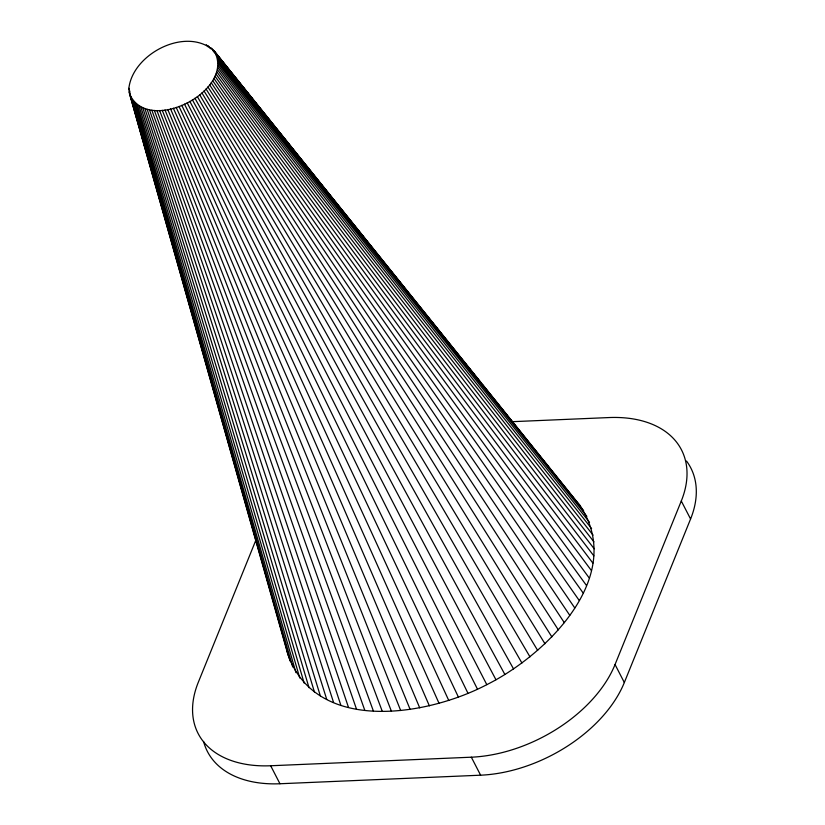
<?xml version="1.0" encoding="UTF-8"?>
<svg xmlns="http://www.w3.org/2000/svg" width="825" height="825" viewBox="0 0 825 825"><rect width="100%" height="100%" fill="white"/><g stroke="black" fill="none" stroke-linecap="round" stroke-linejoin="round"><path stroke-width="1.24" d="M128.875 88.296C132.763 53.604 186.471 25.936 214.108 50.892L579.82 505.302C627.021 576.025 546.418 654.844 486.812 684.667C428.031 715.564 316.862 734.724 287.977 654.71L129.628 94.143L128.875 88.296L129.948 92.018M129.628 94.143C148.335 135.764 236.589 90.348 214.108 50.892M256.317 539.076L198.289 682.316A121.76 76.787 -27.3 0 0 270.672 765.755L279.953 783.75L480.614 775.191A121.76 76.787 -27.3 0 0 624.329 682.533L690.577 518.997A121.76 76.787 -27.3 0 0 686.524 461.051M270.672 765.755L471.333 757.195A121.76 76.787 -27.3 0 0 615.048 664.538L681.285 501.012A121.76 76.787 -27.3 0 0 608.912 417.563L512.438 421.678M573.818 498.713L579.82 505.302M213.654 50.438L480.965 382.79M482.584 384.801L562.537 484.203M564.145 486.214L575.458 500.27M215.212 52.439L583.626 510.675M211.427 48.077L221.894 61.122M223.513 63.133L225.122 65.134M226.731 67.145L229.144 70.156M230.752 72.157L232.372 74.168M233.98 76.178L254.915 102.259M264.577 114.304L266.186 116.315M267.795 118.315L287.925 143.406M298.392 156.451L300.001 158.452M301.62 160.463L303.229 162.463M304.838 164.474L321.75 185.542M335.435 202.599L337.043 204.61M338.652 206.621L341.065 209.632M342.684 211.633L344.293 213.644M345.902 215.645L354.76 226.689M376.499 253.78L378.108 255.781M379.717 257.792L381.336 259.803M382.944 261.803L388.575 268.826M413.542 299.939L415.15 301.94M416.759 303.951L422.4 310.973M447.356 342.076L448.965 344.087M450.584 346.088L452.193 348.098M454.606 351.11L456.215 353.11M216.15 54.089L586.874 516.357M213.077 50.861L214.686 52.872M216.294 54.883L217.903 56.894M219.512 58.905L221.925 61.927M216.923 55.822L589.535 522.349M208.158 45.715L210.561 48.737M217.522 57.637L591.607 528.608M206.302 44.705L207.9 46.726M217.955 59.524L593.082 535.126M218.202 61.473L593.948 541.86M218.274 63.473L594.206 548.79M218.171 65.536L593.856 555.885M217.903 67.629L592.897 563.124M217.449 69.754L591.339 570.477M216.82 71.909L589.174 577.913M216.026 74.075L586.42 585.41M215.057 76.251L583.1 592.928M213.933 78.427L579.202 600.435M212.644 80.592L574.757 607.912M211.21 82.737L569.776 615.326M209.622 84.851L564.29 622.638M207.89 86.934L558.308 629.836M206.023 88.976L551.853 636.879M204.023 90.967L544.964 643.748M201.908 92.895L537.663 650.409M199.681 94.751L529.97 656.844M197.35 96.546L521.916 663.011M194.927 98.247L513.542 668.91M192.421 99.866L504.879 674.489M189.843 101.382L495.959 679.748M681.285 501.012L690.577 518.997M615.048 664.538L624.329 682.533M187.193 102.805L486.812 684.667M471.333 757.195L480.614 775.191M184.491 104.125L477.489 689.205M181.748 105.332L468.012 693.371M178.973 106.415L458.422 697.125M176.179 107.384L448.759 700.466M173.363 108.23L439.065 703.385M170.558 108.941L429.371 705.849M167.764 109.529L419.719 707.871M165 109.983L410.138 709.438M162.257 110.302L400.682 710.531M159.565 110.478L391.38 711.16M156.925 110.529L382.274 711.315M154.358 110.437L373.385 711.006M151.862 110.21L364.763 710.222M149.449 109.838L356.441 708.964M147.139 109.343L348.439 707.242M144.922 108.714L340.797 705.076M142.828 107.962L333.558 702.457M140.848 107.075L326.731 699.394M139.002 106.064L320.347 695.908M137.29 104.94L314.438 692.02M135.723 103.692L309.024 687.73M134.31 102.341L304.126 683.059M133.042 100.887L299.764 678.026M131.938 99.33L295.948 672.653M129.308 91.544L131.422 98.979M132.124 101.454L145.499 148.521M146.211 150.996L150.428 165.856M151.14 168.331L152.893 174.529M153.605 177.004L154.657 180.716M156.069 185.677L157.822 191.864M158.524 194.349L159.586 198.062M160.988 203.012L163.814 212.922M165.217 217.882L166.98 224.07M167.681 226.545L168.743 230.268M170.146 235.218L171.909 241.416M175.075 252.553L176.138 256.276M180.005 269.899L181.067 273.611M189.162 302.105L190.214 305.817M131 97.68L292.71 666.961M129.205 92.256L290.039 660.98M286.502 648.202L287.977 654.71M279.953 783.75A121.76 76.787 -27.3 0 1 203.569 741.438"/></g></svg>
